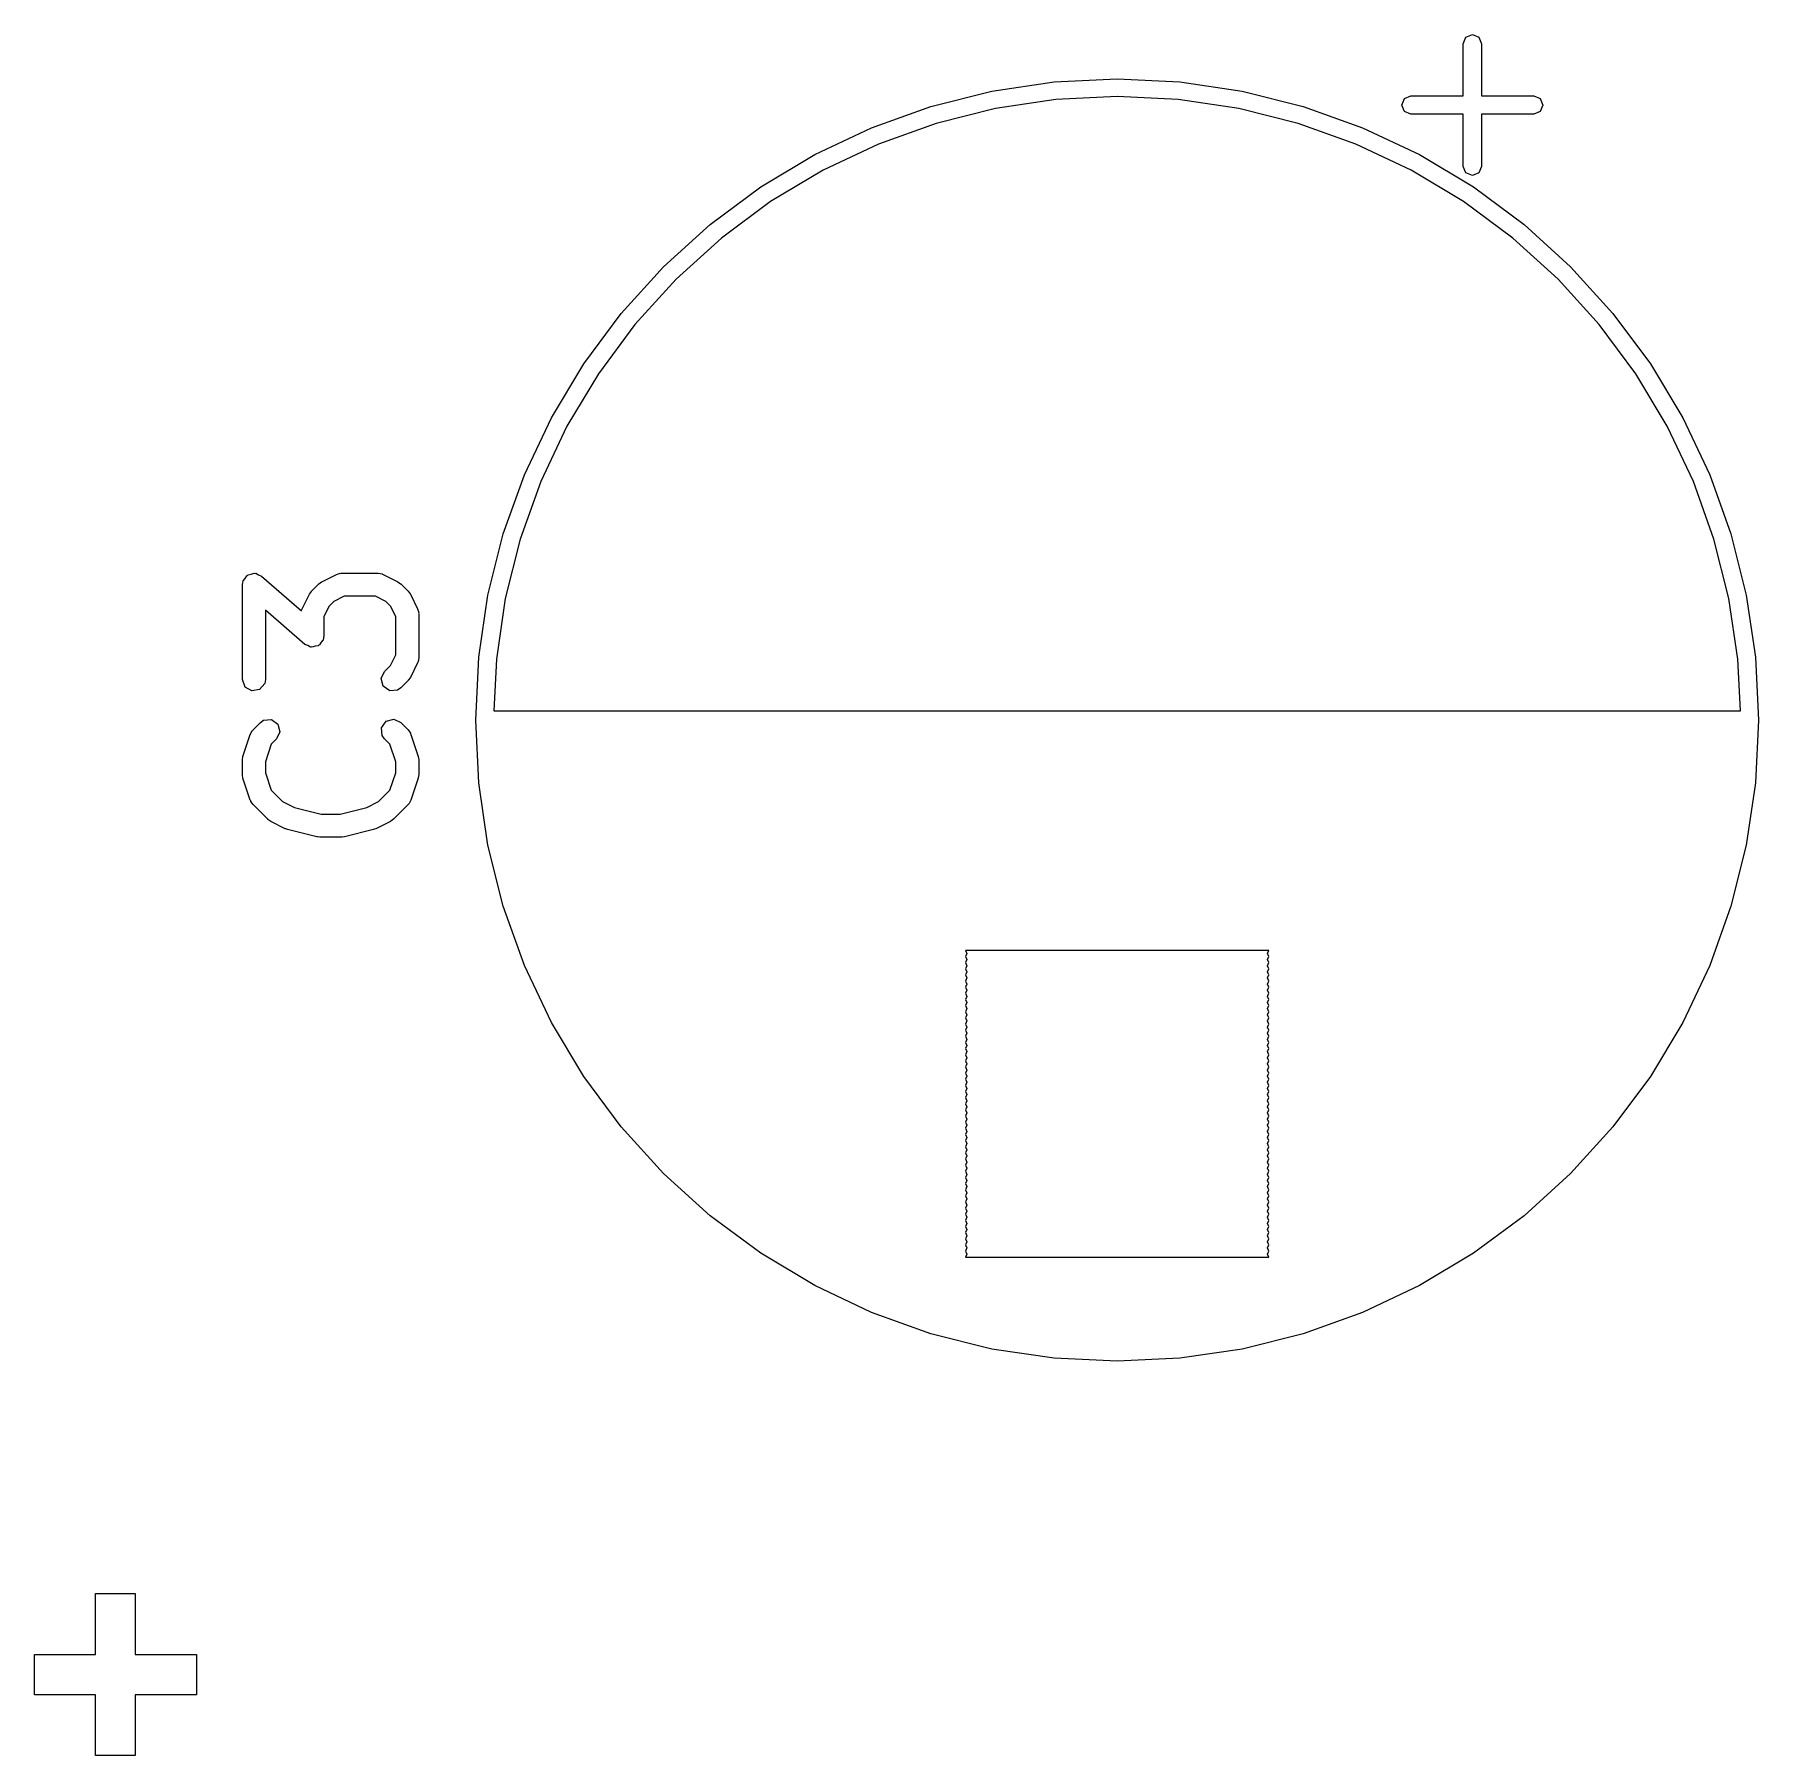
# Model space of a CAD drawing. Extents: x 44 to 148, y -85 to -25.
# Drawn here: x 49.33 to 60.57, y -38.34 to -27.12 of the extents above; entities that cross this region are included whole.
import ezdxf

# ---------------------------------------------------------------- set-up
doc = ezdxf.new("R2010")
doc.units = 0
doc.layers.add('BLACK', color=7, linetype='CONTINUOUS')

msp = doc.modelspace()

# ---------------------------------------------------------------- linework, layer by layer
at = {"layer": 'BLACK', "linetype": 'CONTINUOUS'}
for p, q in [((58.643, -27.183651), (58.660574, -27.141225)), ((58.643, -27.523651), (58.643, -27.183651)), ((58.660574, -27.141225), (58.703, -27.123651)), ((58.703, -27.123651), (58.745426, -27.141225)), ((58.745426, -27.141225), (58.763, -27.183651)), ((58.763, -27.183651), (58.763, -27.523651)), ((55.978288, -27.433477), (56.388, -27.413349)), ((56.388, -27.413349), (56.797712, -27.433477)), ((55.17461, -27.593338), (55.572522, -27.493667)), ((55.572522, -27.493667), (55.978288, -27.433477)), ((56.797712, -27.433477), (57.203478, -27.493667)), ((57.203478, -27.493667), (57.60139, -27.593338)), ((58.260574, -27.541225), (58.303, -27.523651)), ((58.303, -27.523651), (58.643, -27.523651)), ((58.763, -27.523651), (59.103, -27.523651)), ((59.103, -27.523651), (59.145426, -27.541225)), ((54.788383, -27.731533), (55.17461, -27.593338)), ((55.594978, -27.606559), (55.208023, -27.703486)), ((55.989571, -27.548027), (55.594978, -27.606559)), ((56.388, -27.528453), (55.989571, -27.548027)), ((56.786429, -27.548027), (56.388, -27.528453)), ((57.181022, -27.606559), (56.786429, -27.548027)), ((57.567977, -27.703486), (57.181022, -27.606559)), ((57.60139, -27.593338), (57.987617, -27.731533)), ((58.243, -27.583651), (58.260574, -27.541225)), ((58.260574, -27.626077), (58.243, -27.583651)), ((58.303, -27.643651), (58.260574, -27.626077)), ((59.145426, -27.626077), (59.103, -27.643651)), ((59.145426, -27.541225), (59.163, -27.583651)), ((59.163, -27.583651), (59.145426, -27.626077)), ((54.417562, -27.906918), (54.788383, -27.731533)), ((55.208023, -27.703486), (54.832432, -27.837875)), ((57.943568, -27.837875), (57.567977, -27.703486)), ((57.987617, -27.731533), (58.358438, -27.906918)), ((58.643, -27.643651), (58.303, -27.643651)), ((58.643, -27.983651), (58.643, -27.643651)), ((59.103, -27.643651), (58.763, -27.643651)), ((58.763, -27.643651), (58.763, -27.983651)), ((54.832432, -27.837875), (54.471821, -28.008431)), ((58.304179, -28.008431), (57.943568, -27.837875)), ((54.065716, -28.117806), (54.417562, -27.906918)), ((58.358438, -27.906918), (58.710284, -28.117806)), ((54.471821, -28.008431), (54.129665, -28.213511)), ((58.646335, -28.213511), (58.304179, -28.008431)), ((58.660574, -28.026077), (58.643, -27.983651)), ((58.703, -28.043651), (58.660574, -28.026077)), ((58.745426, -28.026077), (58.703, -28.043651)), ((58.763, -27.983651), (58.745426, -28.026077)), ((53.736236, -28.362165), (54.065716, -28.117806)), ((58.710284, -28.117806), (59.039764, -28.362165)), ((54.129665, -28.213511), (53.809257, -28.451142)), ((58.966743, -28.451142), (58.646335, -28.213511)), ((53.432294, -28.637643), (53.736236, -28.362165)), ((59.039764, -28.362165), (59.343706, -28.637643)), ((53.809257, -28.451142), (53.513684, -28.719033)), ((59.262316, -28.719033), (58.966743, -28.451142)), ((53.156816, -28.941585), (53.432294, -28.637643)), ((59.343706, -28.637643), (59.619184, -28.941585)), ((53.513684, -28.719033), (53.245793, -29.014606)), ((59.530207, -29.014606), (59.262316, -28.719033)), ((52.912457, -29.271065), (53.156816, -28.941585)), ((59.619184, -28.941585), (59.863543, -29.271065)), ((53.245793, -29.014606), (53.008162, -29.335014)), ((59.767838, -29.335014), (59.530207, -29.014606)), ((52.701569, -29.622911), (52.912457, -29.271065)), ((59.863543, -29.271065), (60.074431, -29.622911)), ((53.008162, -29.335014), (52.803082, -29.67717)), ((59.972918, -29.67717), (59.767838, -29.335014)), ((52.526184, -29.993732), (52.701569, -29.622911)), ((60.074431, -29.622911), (60.249816, -29.993732)), ((52.803082, -29.67717), (52.632526, -30.037781)), ((60.143474, -30.037781), (59.972918, -29.67717)), ((52.387989, -30.379959), (52.526184, -29.993732)), ((60.249816, -29.993732), (60.388011, -30.379959)), ((52.632526, -30.037781), (52.498137, -30.413372)), ((60.277863, -30.413372), (60.143474, -30.037781)), ((52.288318, -30.777871), (52.387989, -30.379959)), ((52.498137, -30.413372), (52.40121, -30.800327)), ((60.37479, -30.800327), (60.277863, -30.413372)), ((60.388011, -30.379959), (60.487682, -30.777871)), ((50.692342, -30.684633), (50.705338, -30.669144)), ((50.705338, -30.669144), (50.715809, -30.651846)), ((50.715809, -30.651846), (50.721473, -30.649916)), ((50.721473, -30.649916), (50.725319, -30.645333)), ((50.725319, -30.645333), (50.745231, -30.641821)), ((50.745231, -30.641821), (50.764371, -30.635301)), ((50.764371, -30.635301), (50.769949, -30.637463)), ((50.769949, -30.637463), (50.775843, -30.636424)), ((50.775843, -30.636424), (50.793355, -30.646535)), ((50.793355, -30.646535), (50.812207, -30.653842)), ((50.812207, -30.653842), (51.072196, -30.881332)), ((51.205468, -30.690822), (51.300706, -30.643203)), ((51.300706, -30.643203), (51.325672, -30.635777)), ((51.325672, -30.635777), (51.330033, -30.636818)), ((51.330033, -30.636818), (51.334247, -30.635285)), ((51.334247, -30.635285), (51.572342, -30.635285)), ((51.572342, -30.635285), (51.597994, -30.639808)), ((51.597994, -30.639808), (51.601429, -30.64269)), ((51.601429, -30.64269), (51.605883, -30.643203)), ((51.605883, -30.643203), (51.701121, -30.690822)), ((50.687819, -30.710285), (50.689777, -30.699176)), ((50.687819, -31.329332), (50.687819, -30.710285)), ((50.689244, -30.695735), (50.690853, -30.693076)), ((50.689777, -30.699176), (50.689244, -30.695735)), ((50.690853, -30.693076), (50.692342, -30.684633)), ((51.076689, -30.86722), (51.124308, -30.771982)), ((51.124308, -30.771982), (51.137666, -30.753971)), ((51.137666, -30.753971), (51.138357, -30.75249)), ((51.138357, -30.75249), (51.185976, -30.704871)), ((51.185976, -30.704871), (51.204342, -30.692011)), ((51.204342, -30.692011), (51.205468, -30.690822)), ((51.701121, -30.690822), (51.719129, -30.704178)), ((51.719129, -30.704178), (51.720612, -30.70487)), ((51.720612, -30.70487), (51.768232, -30.752489)), ((51.768232, -30.752489), (51.781094, -30.770857)), ((51.781094, -30.770857), (51.782282, -30.771982)), ((51.782282, -30.771982), (51.829901, -30.86722)), ((52.228128, -31.183637), (52.288318, -30.777871)), ((60.487682, -30.777871), (60.547872, -31.183637)), ((51.094383, -31.100061), (50.837819, -30.875567)), ((50.837819, -30.875567), (50.837819, -31.329332)), ((51.072196, -30.881332), (51.073294, -30.875109)), ((51.073294, -30.875109), (51.076176, -30.871673)), ((51.076176, -30.871673), (51.076689, -30.86722)), ((51.253029, -30.84995), (51.218771, -30.918466)), ((51.283436, -30.819543), (51.253029, -30.84995)), ((51.351952, -30.785285), (51.283436, -30.819543)), ((51.554637, -30.785285), (51.351952, -30.785285)), ((51.623153, -30.819543), (51.554637, -30.785285)), ((51.653561, -30.84995), (51.623153, -30.819543)), ((51.687819, -30.918466), (51.653561, -30.84995)), ((51.829901, -30.86722), (51.837327, -30.892186)), ((51.837327, -30.892186), (51.836285, -30.896547)), ((51.836285, -30.896547), (51.837819, -30.900761)), ((52.40121, -30.800327), (52.342678, -31.19492)), ((60.433322, -31.19492), (60.37479, -30.800327)), ((51.218771, -30.918466), (51.218771, -31.043618)), ((51.687819, -31.16877), (51.687819, -30.918466)), ((51.837819, -30.900761), (51.837819, -31.186475)), ((51.113234, -31.107367), (51.094383, -31.100061)), ((51.130747, -31.117479), (51.113234, -31.107367)), ((51.13664, -31.116439), (51.130747, -31.117479)), ((51.142219, -31.118602), (51.13664, -31.116439)), ((51.161358, -31.112081), (51.142219, -31.118602)), ((51.181271, -31.10857), (51.161358, -31.112081)), ((51.185116, -31.103986), (51.181271, -31.10857)), ((51.190781, -31.102057), (51.185116, -31.103986)), ((51.201251, -31.084758), (51.190781, -31.102057)), ((51.214248, -31.06927), (51.201251, -31.084758)), ((51.215736, -31.060826), (51.214248, -31.06927)), ((51.217346, -31.058168), (51.215736, -31.060826)), ((51.218771, -31.043618), (51.216812, -31.054726)), ((51.216812, -31.054726), (51.217346, -31.058168)), ((51.653561, -31.237285), (51.687819, -31.16877)), ((51.829901, -31.220016), (51.782282, -31.315254)), ((51.830413, -31.215562), (51.829901, -31.220016)), ((51.833296, -31.212127), (51.830413, -31.215562)), ((51.837819, -31.186475), (51.833296, -31.212127)), ((52.208, -31.593349), (52.228128, -31.183637)), ((52.342678, -31.19492), (52.326052, -31.533349)), ((60.449948, -31.533349), (60.433322, -31.19492)), ((60.547872, -31.183637), (60.568, -31.593349)), ((50.705366, -31.377541), (50.687819, -31.329332)), ((50.837819, -31.329332), (50.833296, -31.354984)), ((51.592866, -31.322795), (51.614548, -31.276298)), ((51.606143, -31.37235), (51.592866, -31.322795)), ((51.614548, -31.276298), (51.653561, -31.237285)), ((51.768232, -31.334747), (51.720612, -31.382366)), ((51.768922, -31.333265), (51.768232, -31.334747)), ((51.782282, -31.315254), (51.768922, -31.333265)), ((50.749795, -31.403193), (50.705366, -31.377541)), ((50.800319, -31.394284), (50.749795, -31.403193)), ((50.833296, -31.354984), (50.800319, -31.394284)), ((51.648168, -31.401776), (51.606143, -31.37235)), ((51.699275, -31.397306), (51.648168, -31.401776)), ((51.720612, -31.382366), (51.699275, -31.397306)), ((52.326052, -31.533349), (60.449948, -31.533349)), ((50.739287, -31.686568), (50.751689, -31.663663)), ((50.751689, -31.663663), (50.75551, -31.661315)), ((50.75551, -31.661315), (50.757405, -31.657252)), ((50.757405, -31.657252), (50.805024, -31.609633)), ((50.805024, -31.609633), (50.826361, -31.594693)), ((50.826361, -31.594693), (50.877468, -31.590222)), ((50.877468, -31.590222), (50.919494, -31.619648)), ((50.932771, -31.669203), (50.91109, -31.715699)), ((50.919494, -31.619648), (50.932771, -31.669203)), ((51.595135, -31.643255), (51.624561, -31.601229)), ((51.599607, -31.694363), (51.595135, -31.643255)), ((51.624561, -31.601229), (51.674116, -31.587952)), ((51.674116, -31.587952), (51.720612, -31.609632)), ((51.720612, -31.609632), (51.768232, -31.657251)), ((51.768232, -31.657251), (51.783173, -31.678588)), ((51.783173, -31.678588), (51.783563, -31.683056)), ((51.783563, -31.683056), (51.786351, -31.686568)), ((52.228128, -32.003061), (52.208, -31.593349)), ((60.568, -31.593349), (60.547872, -32.003061)), ((50.691668, -31.829425), (50.739287, -31.686568)), ((50.87599, -31.750798), (50.837819, -31.865312)), ((50.91109, -31.715699), (50.87599, -31.750798)), ((51.614548, -31.7157), (51.599607, -31.694363)), ((51.649648, -31.750799), (51.614548, -31.7157)), ((51.687819, -31.865312), (51.649648, -31.750799)), ((51.786351, -31.686568), (51.83397, -31.829424)), ((50.687819, -31.853142), (50.691712, -31.831059)), ((50.687819, -31.94838), (50.687819, -31.853142)), ((50.691712, -31.831059), (50.691668, -31.829425)), ((50.837819, -31.865312), (50.837819, -31.936209)), ((51.687819, -31.93621), (51.687819, -31.865312)), ((51.83397, -31.829424), (51.837259, -31.851604)), ((51.837259, -31.851604), (51.837819, -31.853142)), ((51.837819, -31.853142), (51.837819, -31.94838)), ((50.688379, -31.949918), (50.687819, -31.94838)), ((50.691668, -31.972097), (50.688379, -31.949918)), ((50.739287, -32.114954), (50.691668, -31.972097)), ((50.837819, -31.936209), (50.87599, -32.050723)), ((51.649648, -32.050722), (51.687819, -31.93621)), ((51.83397, -31.972098), (51.786351, -32.114954)), ((51.837819, -31.94838), (51.833925, -31.970462)), ((51.833925, -31.970462), (51.83397, -31.972098)), ((52.288318, -32.408827), (52.228128, -32.003061)), ((60.547872, -32.003061), (60.487682, -32.408827)), ((50.742074, -32.118466), (50.739287, -32.114954)), ((50.742465, -32.122933), (50.742074, -32.118466)), ((50.757405, -32.14427), (50.742465, -32.122933)), ((50.87599, -32.050723), (50.950103, -32.124836)), ((50.950103, -32.124836), (51.02709, -32.163329)), ((51.498547, -32.163329), (51.575534, -32.124835)), ((51.575534, -32.124835), (51.649648, -32.050722)), ((51.786351, -32.114954), (51.773948, -32.137859)), ((50.852643, -32.239508), (50.757405, -32.14427)), ((50.854124, -32.240198), (50.852643, -32.239508)), ((50.872135, -32.253557), (50.854124, -32.240198)), ((51.02709, -32.163329), (51.200624, -32.206713)), ((51.200624, -32.206713), (51.325013, -32.206713)), ((51.325013, -32.206713), (51.498547, -32.163329)), ((51.672994, -32.239508), (51.654625, -32.25237)), ((51.768233, -32.14427), (51.672994, -32.239508)), ((51.770128, -32.140205), (51.768233, -32.14427)), ((51.773948, -32.137859), (51.770128, -32.140205)), ((50.967373, -32.301176), (50.872135, -32.253557)), ((50.970901, -32.301582), (50.967373, -32.301176)), ((50.982724, -32.306855), (50.970901, -32.301582)), ((51.1732, -32.354474), (50.982724, -32.306855)), ((51.176648, -32.354113), (51.1732, -32.354474)), ((51.19139, -32.356713), (51.176648, -32.354113)), ((51.334247, -32.356713), (51.19139, -32.356713)), ((51.337504, -32.355527), (51.334247, -32.356713)), ((51.352437, -32.354474), (51.337504, -32.355527)), ((51.542913, -32.306855), (51.352437, -32.354474)), ((51.545857, -32.304866), (51.542913, -32.306855)), ((51.558264, -32.301176), (51.545857, -32.304866)), ((51.653502, -32.253557), (51.558264, -32.301176)), ((51.654625, -32.25237), (51.653502, -32.253557)), ((52.387989, -32.806739), (52.288318, -32.408827)), ((60.487682, -32.408827), (60.388011, -32.806739)), ((52.526184, -33.192966), (52.387989, -32.806739)), ((60.388011, -32.806739), (60.249816, -33.192966)), ((55.399715, -33.094349), (55.408, -33.114349)), ((57.376285, -33.094349), (55.399715, -33.094349)), ((55.408, -33.114349), (55.399715, -33.134349)), ((55.399715, -33.134349), (55.408, -33.154349)), ((57.368, -33.114349), (57.376285, -33.094349)), ((57.376284, -33.134349), (57.368, -33.114349)), ((57.368, -33.154349), (57.376284, -33.134349)), ((52.701569, -33.563787), (52.526184, -33.192966)), ((55.408, -33.154349), (55.399715, -33.174349)), ((55.399715, -33.174349), (55.408, -33.194349)), ((55.408, -33.194349), (55.399715, -33.214349)), ((55.399715, -33.214349), (55.408, -33.234349)), ((55.408, -33.234349), (55.399715, -33.254349)), ((55.399715, -33.254349), (55.408, -33.274349)), ((57.376284, -33.174349), (57.368, -33.154349)), ((57.368, -33.194349), (57.376284, -33.174349)), ((57.376284, -33.214349), (57.368, -33.194349)), ((57.368, -33.234349), (57.376284, -33.214349)), ((57.376284, -33.254349), (57.368, -33.234349)), ((57.368, -33.274349), (57.376284, -33.254349)), ((60.249816, -33.192966), (60.074431, -33.563787)), ((55.408, -33.274349), (55.399715, -33.294349)), ((55.399715, -33.294349), (55.408, -33.314349)), ((55.408, -33.314349), (55.399715, -33.334349)), ((55.399715, -33.334349), (55.408, -33.354349)), ((55.408, -33.354349), (55.399715, -33.374349)), ((57.376284, -33.294349), (57.368, -33.274349)), ((57.368, -33.314349), (57.376284, -33.294349)), ((57.376284, -33.334349), (57.368, -33.314349)), ((57.368, -33.354349), (57.376284, -33.334349)), ((57.376284, -33.374349), (57.368, -33.354349)), ((55.399715, -33.374349), (55.408, -33.394349)), ((55.408, -33.394349), (55.399715, -33.414349)), ((55.399715, -33.414349), (55.408, -33.434349)), ((55.408, -33.434349), (55.399715, -33.454349)), ((55.399715, -33.454349), (55.408, -33.474349)), ((55.408, -33.474349), (55.399715, -33.494349)), ((57.368, -33.394349), (57.376284, -33.374349)), ((57.376284, -33.414349), (57.368, -33.394349)), ((57.368, -33.434349), (57.376284, -33.414349)), ((57.376284, -33.454349), (57.368, -33.434349)), ((57.368, -33.474349), (57.376284, -33.454349)), ((57.376284, -33.494349), (57.368, -33.474349)), ((52.912457, -33.915633), (52.701569, -33.563787)), ((55.399715, -33.494349), (55.408, -33.514349)), ((55.408, -33.514349), (55.399715, -33.534349)), ((55.399715, -33.534349), (55.408, -33.554349)), ((55.408, -33.554349), (55.399715, -33.574349)), ((55.399715, -33.574349), (55.408, -33.594349)), ((57.368, -33.514349), (57.376284, -33.494349)), ((57.376284, -33.534349), (57.368, -33.514349)), ((57.368, -33.554349), (57.376284, -33.534349)), ((57.376284, -33.574349), (57.368, -33.554349)), ((57.368, -33.594349), (57.376284, -33.574349)), ((60.074431, -33.563787), (59.863543, -33.915633)), ((55.408, -33.594349), (55.399715, -33.614349)), ((55.399715, -33.614349), (55.408, -33.634349)), ((55.408, -33.634349), (55.399715, -33.654349)), ((55.399715, -33.654349), (55.408, -33.674349)), ((55.408, -33.674349), (55.399715, -33.694349)), ((55.399715, -33.694349), (55.408, -33.714349)), ((57.376284, -33.614349), (57.368, -33.594349)), ((57.368, -33.634349), (57.376284, -33.614349)), ((57.376284, -33.654349), (57.368, -33.634349)), ((57.368, -33.674349), (57.376284, -33.654349)), ((57.376284, -33.694349), (57.368, -33.674349)), ((57.368, -33.714349), (57.376284, -33.694349)), ((55.408, -33.714349), (55.399715, -33.734349)), ((55.399715, -33.734349), (55.408, -33.754349)), ((55.408, -33.754349), (55.399715, -33.774349)), ((55.399715, -33.774349), (55.408, -33.794349)), ((55.408, -33.794349), (55.399715, -33.814349)), ((55.399715, -33.814349), (55.408, -33.834349)), ((57.376284, -33.734349), (57.368, -33.714349)), ((57.368, -33.754349), (57.376284, -33.734349)), ((57.376284, -33.774349), (57.368, -33.754349)), ((57.368, -33.794349), (57.376284, -33.774349)), ((57.376284, -33.814349), (57.368, -33.794349)), ((57.368, -33.834349), (57.376284, -33.814349)), ((53.156816, -34.245113), (52.912457, -33.915633)), ((55.408, -33.834349), (55.399715, -33.854349)), ((55.399715, -33.854349), (55.408, -33.874349)), ((55.408, -33.874349), (55.399715, -33.894349)), ((55.399715, -33.894349), (55.408, -33.914349)), ((55.408, -33.914349), (55.399715, -33.934349)), ((57.376284, -33.854349), (57.368, -33.834349)), ((57.368, -33.874349), (57.376284, -33.854349)), ((57.376284, -33.894349), (57.368, -33.874349)), ((57.368, -33.914349), (57.376284, -33.894349)), ((57.376284, -33.934349), (57.368, -33.914349)), ((59.863543, -33.915633), (59.619184, -34.245113)), ((55.399715, -33.934349), (55.408, -33.954349)), ((55.408, -33.954349), (55.399715, -33.974349)), ((55.399715, -33.974349), (55.408, -33.994349)), ((55.408, -33.994349), (55.399715, -34.014349)), ((55.399715, -34.014349), (55.408, -34.034349)), ((55.408, -34.034349), (55.399715, -34.054349)), ((57.368, -33.954349), (57.376284, -33.934349)), ((57.376284, -33.974349), (57.368, -33.954349)), ((57.368, -33.994349), (57.376284, -33.974349)), ((57.376284, -34.014349), (57.368, -33.994349)), ((57.368, -34.034349), (57.376284, -34.014349)), ((57.376284, -34.054349), (57.368, -34.034349)), ((55.399715, -34.054349), (55.408, -34.074349)), ((55.408, -34.074349), (55.399715, -34.094349)), ((55.399715, -34.094349), (55.408, -34.114349)), ((55.408, -34.114349), (55.399715, -34.134349)), ((55.399715, -34.134349), (55.408, -34.154349)), ((55.408, -34.154349), (55.399715, -34.174349)), ((57.368, -34.074349), (57.376284, -34.054349)), ((57.376284, -34.094349), (57.368, -34.074349)), ((57.368, -34.114349), (57.376284, -34.094349)), ((57.376284, -34.134349), (57.368, -34.114349)), ((57.368, -34.154349), (57.376284, -34.134349)), ((57.376284, -34.174349), (57.368, -34.154349)), ((53.432294, -34.549055), (53.156816, -34.245113)), ((55.399715, -34.174349), (55.408, -34.194349)), ((55.408, -34.194349), (55.399715, -34.214349)), ((55.399715, -34.214349), (55.408, -34.234349)), ((55.408, -34.234349), (55.399715, -34.254349)), ((55.399715, -34.254349), (55.408, -34.274349)), ((57.368, -34.194349), (57.376284, -34.174349)), ((57.376284, -34.214349), (57.368, -34.194349)), ((57.368, -34.234349), (57.376284, -34.214349)), ((57.376284, -34.254349), (57.368, -34.234349)), ((57.368, -34.274349), (57.376284, -34.254349)), ((59.619184, -34.245113), (59.343706, -34.549055)), ((55.408, -34.274349), (55.399715, -34.294349)), ((55.399715, -34.294349), (55.408, -34.314349)), ((55.408, -34.314349), (55.399715, -34.334349)), ((55.399715, -34.334349), (55.408, -34.354349)), ((55.408, -34.354349), (55.399715, -34.374349)), ((55.399715, -34.374349), (55.408, -34.394349)), ((57.376284, -34.294349), (57.368, -34.274349)), ((57.368, -34.314349), (57.376284, -34.294349)), ((57.376284, -34.334349), (57.368, -34.314349)), ((57.368, -34.354349), (57.376284, -34.334349)), ((57.376284, -34.374349), (57.368, -34.354349)), ((57.368, -34.394349), (57.376284, -34.374349)), ((55.408, -34.394349), (55.399715, -34.414349)), ((55.399715, -34.414349), (55.408, -34.434349)), ((55.408, -34.434349), (55.399715, -34.454349)), ((55.399715, -34.454349), (55.408, -34.474349)), ((55.408, -34.474349), (55.399715, -34.494349)), ((57.376284, -34.414349), (57.368, -34.394349)), ((57.368, -34.434349), (57.376284, -34.414349)), ((57.376284, -34.454349), (57.368, -34.434349)), ((57.368, -34.474349), (57.376284, -34.454349)), ((57.376284, -34.494349), (57.368, -34.474349)), ((53.736236, -34.824533), (53.432294, -34.549055)), ((55.399715, -34.494349), (55.408, -34.514349)), ((55.408, -34.514349), (55.399715, -34.534349)), ((55.399715, -34.534349), (55.408, -34.554349)), ((55.408, -34.554349), (55.399715, -34.574349)), ((55.399715, -34.574349), (55.408, -34.594349)), ((55.408, -34.594349), (55.399715, -34.614349)), ((57.368, -34.514349), (57.376284, -34.494349)), ((57.376284, -34.534349), (57.368, -34.514349)), ((57.368, -34.554349), (57.376284, -34.534349)), ((57.376284, -34.574349), (57.368, -34.554349)), ((57.368, -34.594349), (57.376284, -34.574349)), ((57.376284, -34.614349), (57.368, -34.594349)), ((59.343706, -34.549055), (59.039764, -34.824533)), ((55.399715, -34.614349), (55.408, -34.634349)), ((55.408, -34.634349), (55.399715, -34.654349)), ((55.399715, -34.654349), (55.408, -34.674349)), ((55.408, -34.674349), (55.399715, -34.694349)), ((55.399715, -34.694349), (55.408, -34.714349)), ((55.408, -34.714349), (55.399715, -34.734349)), ((57.368, -34.634349), (57.376284, -34.614349)), ((57.376284, -34.654349), (57.368, -34.634349)), ((57.368, -34.674349), (57.376284, -34.654349)), ((57.376284, -34.694349), (57.368, -34.674349)), ((57.368, -34.714349), (57.376284, -34.694349)), ((57.376284, -34.734349), (57.368, -34.714349)), ((54.065716, -35.068892), (53.736236, -34.824533)), ((55.399715, -34.734349), (55.408, -34.754349)), ((55.408, -34.754349), (55.399715, -34.774349)), ((55.399715, -34.774349), (55.408, -34.794349)), ((55.408, -34.794349), (55.399715, -34.814349)), ((55.399715, -34.814349), (55.408, -34.834349)), ((57.368, -34.754349), (57.376284, -34.734349)), ((57.376284, -34.774349), (57.368, -34.754349)), ((57.368, -34.794349), (57.376284, -34.774349)), ((57.376284, -34.814349), (57.368, -34.794349)), ((57.368, -34.834349), (57.376284, -34.814349)), ((59.039764, -34.824533), (58.710284, -35.068892)), ((55.408, -34.834349), (55.399715, -34.854349)), ((55.399715, -34.854349), (55.408, -34.874349)), ((55.408, -34.874349), (55.399715, -34.894349)), ((55.399715, -34.894349), (55.408, -34.914349)), ((55.408, -34.914349), (55.399715, -34.934349)), ((55.399715, -34.934349), (55.408, -34.954349)), ((57.376284, -34.854349), (57.368, -34.834349)), ((57.368, -34.874349), (57.376284, -34.854349)), ((57.376284, -34.894349), (57.368, -34.874349)), ((57.368, -34.914349), (57.376284, -34.894349)), ((57.376284, -34.934349), (57.368, -34.914349)), ((57.368, -34.954349), (57.376284, -34.934349)), ((55.408, -34.954349), (55.399715, -34.974349)), ((55.399715, -34.974349), (55.408, -34.994349)), ((55.408, -34.994349), (55.399715, -35.014349)), ((55.399715, -35.014349), (55.408, -35.034349)), ((55.408, -35.034349), (55.399715, -35.054349)), ((57.376284, -34.974349), (57.368, -34.954349)), ((57.368, -34.994349), (57.376284, -34.974349)), ((57.376284, -35.014349), (57.368, -34.994349)), ((57.368, -35.034349), (57.376284, -35.014349)), ((57.376284, -35.054349), (57.368, -35.034349)), ((54.417562, -35.27978), (54.065716, -35.068892)), ((55.399715, -35.054349), (55.408, -35.074349)), ((55.408, -35.074349), (55.399715, -35.094349)), ((55.399715, -35.094349), (57.376284, -35.094349)), ((57.368, -35.074349), (57.376284, -35.054349)), ((57.376284, -35.094349), (57.368, -35.074349)), ((58.710284, -35.068892), (58.358438, -35.27978)), ((54.788383, -35.455165), (54.417562, -35.27978)), ((58.358438, -35.27978), (57.987617, -35.455165)), ((55.17461, -35.59336), (54.788383, -35.455165)), ((57.987617, -35.455165), (57.60139, -35.59336)), ((55.572522, -35.693031), (55.17461, -35.59336)), ((57.60139, -35.59336), (57.203478, -35.693031)), ((55.978288, -35.753221), (55.572522, -35.693031)), ((57.203478, -35.693031), (56.797712, -35.753221)), ((56.388, -35.773349), (55.978288, -35.753221)), ((56.797712, -35.753221), (56.388, -35.773349)), ((49.731449, -37.683634), (49.731449, -37.286861)), ((49.731449, -37.286861), (49.989369, -37.286861)), ((49.989369, -37.286861), (49.989369, -37.683634)), ((49.332845, -37.947416), (49.332845, -37.683634)), ((49.332845, -37.683634), (49.731449, -37.683634)), ((49.989369, -37.683634), (50.387974, -37.683634)), ((50.387974, -37.683634), (50.387974, -37.947416)), ((49.731449, -37.947416), (49.332845, -37.947416)), ((49.731449, -38.343089), (49.731449, -37.947416)), ((50.387974, -37.947416), (49.989369, -37.947416)), ((49.989369, -37.947416), (49.989369, -38.343089)), ((49.989369, -38.343089), (49.731449, -38.343089))]:
    msp.add_line(p, q, dxfattribs=at)

doc.saveas('drawing.dxf')
